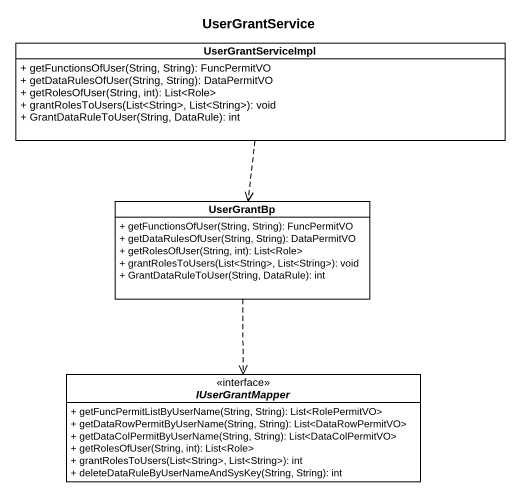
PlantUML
@startuml
title UserGrantService
hide circle
hide empty members
skinparam classAttributeIconSize 0
class UserGrantServiceImpl {
  + getFunctionsOfUser(String, String): FuncPermitVO
  + getDataRulesOfUser(String, String): DataPermitVO
  + getRolesOfUser(String, int): List<Role>
  + grantRolesToUsers(List<String>, List<String>): void
  + GrantDataRuleToUser(String, DataRule): int
}
class UserGrantBp {
  + getFunctionsOfUser(String, String): FuncPermitVO
  + getDataRulesOfUser(String, String): DataPermitVO
  + getRolesOfUser(String, int): List<Role>
  + grantRolesToUsers(List<String>, List<String>): void
  + GrantDataRuleToUser(String, DataRule): int
}
interface IUserGrantMapper {
  + getFuncPermitListByUserName(String, String): List<RolePermitVO>
  + getDataRowPermitByUserName(String, String): List<DataRowPermitVO>
  + getDataColPermitByUserName(String, String): List<DataColPermitVO>
  + getRolesOfUser(String, int): List<Role>
  + grantRolesToUsers(List<String>, List<String>): int
  + deleteDataRuleByUserNameAndSysKey(String, String): int
}
UserGrantServiceImpl ..> UserGrantBp
UserGrantBp ..> IUserGrantMapper
@enduml
